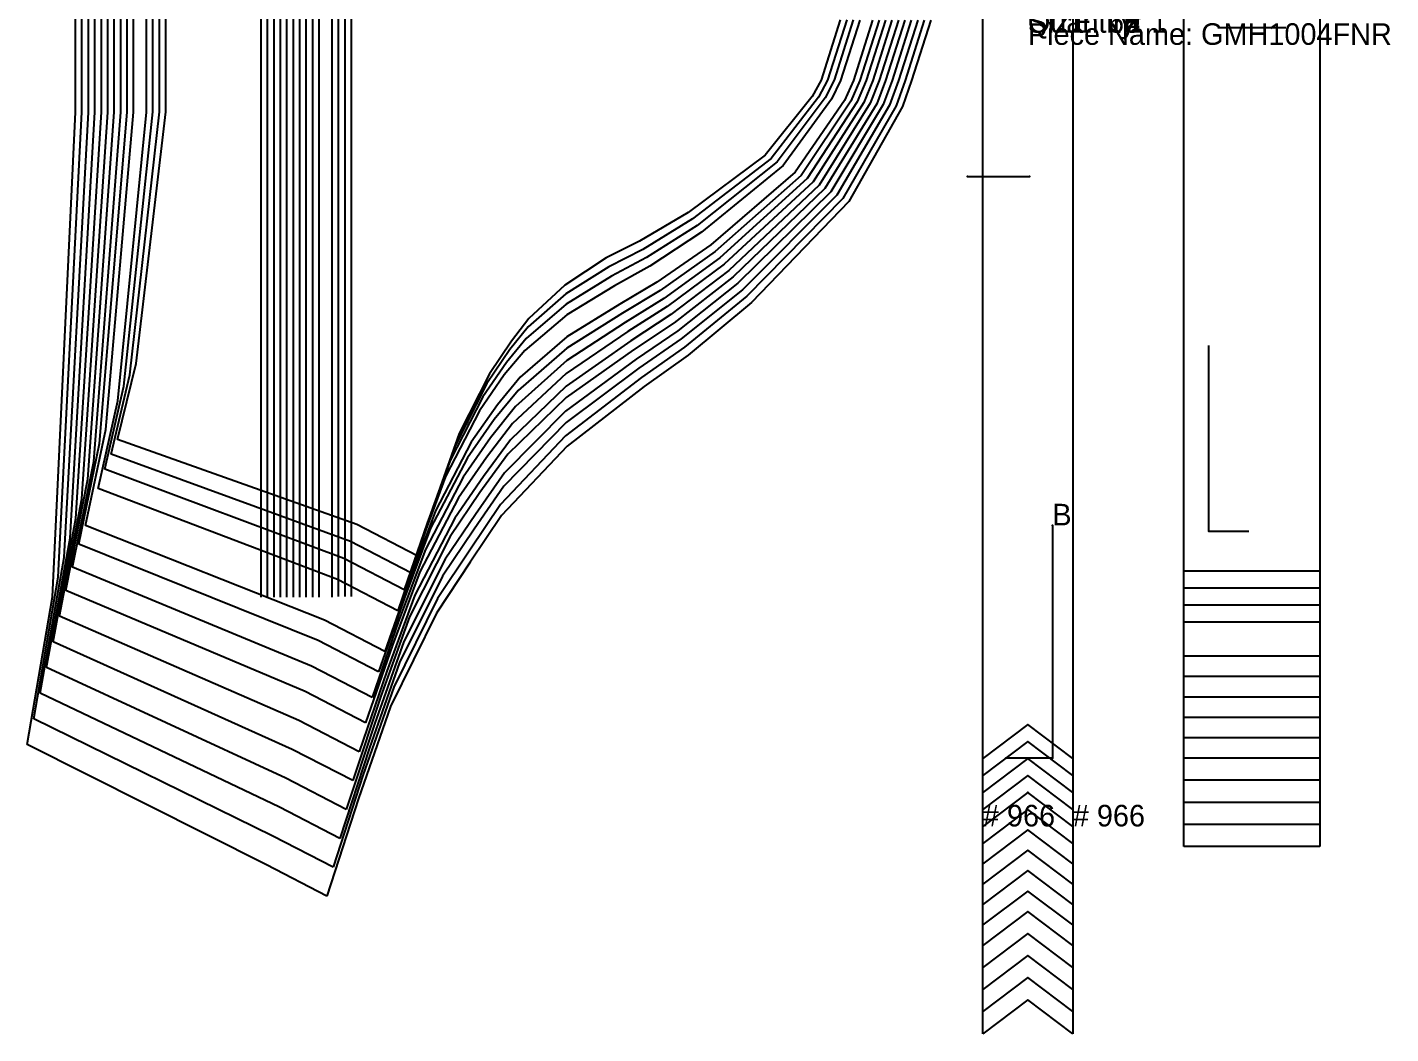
# Model space of a CAD drawing. Extents: x -1.7 to 62.1, y -0.5 to 34.5.
# Drawn here: x 28.53 to 44.33, y -0.52 to 11.14 of the extents above; entities that cross this region are included whole.
import ezdxf

# ---------------------------------------------------------------- set-up
doc = ezdxf.new("R2010")
doc.units = 0

# ---------------------------------------------------------------- blocks, each defined once
blk = doc.blocks.new('GMH1004FSS_42')
at = {"layer": '1'}
for points in [[(37.9532, 11.2308), (37.7306, 10.5313), (37.627, 10.3402), (37.0837, 9.6621), (36.1891, 8.9964), (35.6249, 8.6642), (35.2403, 8.4735), (34.7616, 8.1544), (34.3444, 7.7702), (34.1418, 7.5082), (33.8863, 7.1297), (33.5365, 6.435), (33.2913, 5.7481), (33.0501, 5.0198)], [(29.5784, 6.3691), (29.7924, 7.2494), (30.1375, 10.1647), (30.1375, 12.0998), (30.1375, 12.1846), (30.1375, 12.2257), (30.1375, 14.2863), (29.7932, 17.1923), (29.597, 18.0091)], [(33.0501, 5.0198), (32.3505, 5.3811), (29.5784, 6.3691)]]:
    blk.add_lwpolyline(points, dxfattribs=at)
at = {"layer": '8'}
blk.add_line((32.2845, 19.8263), (32.2845, 4.5465), dxfattribs=at)
blk = doc.blocks.new('GMH1004FSS_44')
at = {"layer": '1'}
for points in [[(38.028, 11.2308), (37.8054, 10.5313), (37.7017, 10.3325), (37.1529, 9.624), (36.2415, 8.9224), (35.6653, 8.5702), (35.2718, 8.3672), (34.7743, 8.0542), (34.3378, 7.6732), (34.1239, 7.4109), (33.856, 7.0176), (33.4884, 6.2953), (33.2299, 5.5807), (32.9753, 4.8229)], [(29.5036, 6.1955), (29.7213, 7.1167), (30.0627, 10.1647), (30.0627, 12.0998), (30.0627, 12.1846), (30.0627, 12.2257), (30.0627, 14.2863), (29.7219, 17.3273), (29.5222, 18.1827)], [(32.9753, 4.8229), (32.2757, 5.1842), (29.5036, 6.1955)]]:
    blk.add_lwpolyline(points, dxfattribs=at)
at = {"layer": '8'}
blk.add_line((32.2097, 19.8263), (32.2097, 4.5465), dxfattribs=at)
blk = doc.blocks.new('GMH1004FSS_46')
at = {"layer": '1'}
for points in [[(38.1028, 11.2308), (37.8802, 10.5313), (37.7765, 10.3248), (37.2221, 9.5859), (36.2939, 8.8485), (35.7056, 8.4765), (35.3033, 8.2609), (34.7757, 7.9344), (34.3121, 7.5358), (34.0842, 7.2606), (33.8091, 6.8608), (33.4307, 6.1257), (33.1637, 5.3978), (32.9005, 4.626)], [(29.4288, 6.0219), (29.6503, 6.9838), (29.9879, 10.1647), (29.9879, 12.0998), (29.9879, 12.1846), (29.9879, 12.2257), (29.9879, 14.2863), (29.6507, 17.4624), (29.4474, 18.3563)], [(32.9005, 4.626), (32.2009, 4.9873), (29.4288, 6.0219)]]:
    blk.add_lwpolyline(points, dxfattribs=at)
at = {"layer": '8'}
blk.add_line((32.1349, 19.8263), (32.1349, 4.5465), dxfattribs=at)
blk = doc.blocks.new('GMH1004FSS_48')
at = {"layer": '1'}
for points in [[(38.1776, 11.225), (37.955, 10.5255), (37.8513, 10.3113), (37.2913, 9.542), (36.3463, 8.7687), (35.7459, 8.3767), (35.3348, 8.1488), (34.7821, 7.8124), (34.2956, 7.4003), (34.0559, 7.1151), (33.7702, 6.7006), (33.3771, 5.9387), (33.0994, 5.1842), (32.8257, 4.3839)], [(29.354, 5.8012), (29.5802, 6.8136), (29.9131, 10.1589), (29.9131, 12.094), (29.9131, 12.1788), (29.9131, 12.2199), (29.9131, 14.2805), (29.5803, 17.6236), (29.3726, 18.5654)], [(32.8257, 4.3839), (32.1261, 4.7452), (29.354, 5.8012)]]:
    blk.add_lwpolyline(points, dxfattribs=at)
at = {"layer": '8'}
blk.add_line((32.0601, 19.8205), (32.0601, 4.5407), dxfattribs=at)
blk = doc.blocks.new('GMH1004FSS_52')
at = {"layer": '1'}
for points in [[(38.3272, 11.225), (38.1046, 10.5255), (38.0008, 10.2958), (37.4296, 9.4658), (36.451, 8.6208), (35.8266, 8.189), (35.3978, 7.9362), (34.7836, 7.5557), (34.2439, 7.091), (33.9787, 6.7705), (33.6772, 6.3371), (33.2614, 5.5397), (32.9668, 4.7496), (32.6761, 3.9116)], [(29.2044, 5.3714), (29.4399, 6.4849), (29.7635, 10.1589), (29.7635, 12.094), (29.7635, 12.1788), (29.7635, 12.2199), (29.7635, 14.2805), (29.4394, 17.9579), (29.223, 18.9952)], [(32.6761, 3.9116), (31.9765, 4.2729), (29.2044, 5.3714)]]:
    blk.add_lwpolyline(points, dxfattribs=at)
at = {"layer": '8'}
blk.add_line((31.9105, 19.8205), (31.9105, 4.5407), dxfattribs=at)
blk = doc.blocks.new('GMH1004FSS_54')
at = {"layer": '1'}
for points in [[(38.402, 11.225), (38.1794, 10.5255), (38.0756, 10.2881), (37.4988, 9.4277), (36.5034, 8.5468), (35.8669, 8.0951), (35.4293, 7.8299), (34.7849, 7.4272), (34.2193, 6.9364), (33.9417, 6.5983), (33.632, 6.1554), (33.2045, 5.3404), (32.9009, 4.5324), (32.6013, 3.6754)], [(29.1296, 5.1565), (29.3698, 6.3205), (29.6887, 10.1589), (29.6887, 12.094), (29.6887, 12.1788), (29.6887, 12.2199), (29.6887, 14.2805), (29.369, 18.125), (29.1482, 19.2101)], [(32.6013, 3.6754), (31.9017, 4.0367), (29.1296, 5.1565)]]:
    blk.add_lwpolyline(points, dxfattribs=at)
at = {"layer": '8'}
blk.add_line((31.8357, 19.8205), (31.8357, 4.5407), dxfattribs=at)
blk = doc.blocks.new('GMH1004FSS_56')
at = {"layer": '1'}
for points in [[(38.4768, 11.225), (38.2542, 10.5255), (38.1504, 10.2804), (37.568, 9.3896), (36.5558, 8.4729), (35.9072, 8.0013), (35.4608, 7.7236), (34.7829, 7.2834), (34.1902, 6.7511), (33.9012, 6.3863), (33.5834, 5.9307), (33.1447, 5.0923), (32.8336, 4.2614), (32.5265, 3.3801)], [(29.0548, 4.8869), (29.3009, 6.1143), (29.6139, 10.1589), (29.6139, 12.094), (29.6139, 12.1788), (29.6139, 12.2199), (29.6139, 14.2805), (29.2997, 18.3348), (29.0734, 19.4797)], [(32.5265, 3.3801), (31.8269, 3.7414), (29.0548, 4.8869)]]:
    blk.add_lwpolyline(points, dxfattribs=at)
at = {"layer": '8'}
blk.add_line((31.7609, 19.8205), (31.7609, 4.5407), dxfattribs=at)
blk = doc.blocks.new('GMH1004FSS_58')
at = {"layer": '1'}
for points in [[(38.5516, 11.225), (38.329, 10.5255), (38.2251, 10.2727), (37.6372, 9.3515), (36.6082, 8.3989), (35.9476, 7.9074), (35.4923, 7.6173), (34.7766, 7.1336), (34.1538, 6.5529), (33.8522, 6.1574), (33.5281, 5.6917), (33.0811, 4.8348), (32.7643, 3.9855), (32.4517, 3.0847)], [(28.98, 4.6173), (29.2319, 5.9081), (29.5391, 10.1589), (29.5391, 12.094), (29.5391, 12.1788), (29.5391, 12.2199), (29.5391, 14.2805), (29.2304, 18.5443), (28.9986, 19.7493)], [(32.4517, 3.0847), (31.7521, 3.446), (28.98, 4.6173)]]:
    blk.add_lwpolyline(points, dxfattribs=at)
at = {"layer": '8'}
blk.add_line((31.6861, 19.8205), (31.6861, 4.5407), dxfattribs=at)
blk = doc.blocks.new('GMH1004FSS_60')
at = {"layer": '1'}
for points in [[(38.6264, 11.225), (38.4038, 10.5255), (38.2999, 10.265), (37.7064, 9.3134), (36.6606, 8.3249), (35.9879, 7.8136), (35.5238, 7.511), (34.777, 6.9868), (34.1302, 6.362), (33.819, 5.9387), (33.4845, 5.4551), (33.0239, 4.5655), (32.6981, 3.6846), (32.3769, 2.7502)], [(28.9052, 4.3201), (29.1636, 5.6808), (29.4643, 10.1589), (29.4643, 12.094), (29.4643, 12.1788), (29.4643, 12.2199), (29.4643, 14.2805), (29.1617, 18.7755), (28.9238, 20.0465)], [(32.3769, 2.7502), (31.6773, 3.1115), (28.9052, 4.3201)]]:
    blk.add_lwpolyline(points, dxfattribs=at)
at = {"layer": '8'}
blk.add_line((31.6113, 19.8205), (31.6113, 4.5407), dxfattribs=at)
blk = doc.blocks.new('GMH1004FSS_62')
at = {"layer": '1'}
for points in [[(38.7012, 11.225), (38.4786, 10.5255), (38.3747, 10.2572), (37.7756, 9.2755), (36.713, 8.2511), (36.0282, 7.7197), (35.5553, 7.4047), (34.7755, 6.8532), (34.1008, 6.1965), (33.7767, 5.7522), (33.4324, 5.245), (32.9602, 4.3137), (32.6286, 3.3926), (32.3021, 2.4156)], [(28.8304, 4.0229), (29.0952, 5.4536), (29.3895, 10.1589), (29.3895, 12.094), (29.3895, 12.1788), (29.3895, 12.2199), (29.3895, 14.2805), (29.093, 19.0066), (28.849, 20.3437)], [(32.3021, 2.4156), (31.6025, 2.7769), (28.8304, 4.0229)]]:
    blk.add_lwpolyline(points, dxfattribs=at)
at = {"layer": '8'}
blk.add_line((31.5365, 19.8205), (31.5365, 4.5407), dxfattribs=at)
blk = doc.blocks.new('GMH1004FSS_64')
at = {"layer": '1'}
for points in [[(38.776, 11.225), (38.5534, 10.5255), (38.4494, 10.2496), (37.8447, 9.2374), (36.7654, 8.177), (36.0685, 7.6259), (35.5868, 7.2983), (34.7674, 6.694), (34.0623, 5.9801), (33.7263, 5.4997), (33.3755, 4.9797), (32.8951, 4.0253), (32.5584, 3.0816), (32.2273, 2.081)], [(28.7556, 3.7257), (29.0269, 5.2261), (29.3147, 10.1589), (29.3147, 12.094), (29.3147, 12.1788), (29.3147, 12.2199), (29.3147, 14.2805), (29.0243, 19.2377), (28.7742, 20.6409)], [(32.2273, 2.081), (31.5277, 2.4423), (28.7556, 3.7257)]]:
    blk.add_lwpolyline(points, dxfattribs=at)
at = {"layer": '8'}
blk.add_line((31.4617, 19.8205), (31.4617, 4.5407), dxfattribs=at)
blk = doc.blocks.new('GMH1004FSS_66')
at = {"layer": '1'}
for points in [[(38.8508, 11.225), (38.6282, 10.5255), (38.5242, 10.2419), (37.9139, 9.1992), (36.8178, 8.103), (36.1089, 7.532), (35.6183, 7.1921), (34.7763, 6.5651), (34.0527, 5.8256), (33.7085, 5.3287), (33.3433, 4.7834), (32.8441, 3.7831), (32.4954, 2.7945), (32.1525, 1.7463)], [(28.6808, 3.4289), (28.9586, 4.9992), (29.2399, 10.1589), (29.2399, 12.094), (29.2399, 12.1788), (29.2399, 12.2199), (29.2399, 14.2805), (28.9555, 19.4685), (28.6994, 20.9377)], [(32.1525, 1.7463), (31.4529, 2.1076), (28.6808, 3.4289)]]:
    blk.add_lwpolyline(points, dxfattribs=at)
at = {"layer": '8'}
blk.add_line((31.3869, 19.8205), (31.3869, 4.5407), dxfattribs=at)
blk = doc.blocks.new('GMH1004FSS_68')
at = {"layer": '1'}
for points in [[(38.9256, 11.225), (38.703, 10.5255), (38.599, 10.2342), (37.9831, 9.1611), (36.8702, 8.0291), (36.1492, 7.4382), (35.6498, 7.0858), (34.7687, 6.4093), (34.0145, 5.6154), (33.6581, 5.0842), (33.2862, 4.5248), (32.7786, 3.4992), (32.425, 2.4859), (32.0777, 1.4118)], [(28.606, 3.1317), (28.8902, 4.7718), (29.1651, 10.1589), (29.1651, 12.094), (29.1651, 12.1788), (29.1651, 12.2199), (29.1651, 14.2805), (28.8868, 19.6996), (28.6246, 21.2349)], [(32.0777, 1.4118), (31.3781, 1.7731), (28.606, 3.1317)]]:
    blk.add_lwpolyline(points, dxfattribs=at)
at = {"layer": '8'}
blk.add_line((31.3121, 19.8205), (31.3121, 4.5407), dxfattribs=at)
blk = doc.blocks.new('GMH1004FSS_70')
at = {"layer": '1'}
for points in [[(39.0004, 11.225), (38.7778, 10.5255), (38.6738, 10.2265), (38.0523, 9.123), (36.9225, 7.9551), (36.1895, 7.3443), (35.6813, 6.9795), (34.7889, 6.2916), (34.0254, 5.4852), (33.6648, 4.9458), (33.2735, 4.3563), (32.7397, 3.2758), (32.368, 2.2086), (32.0029, 1.0772)], [(28.5312, 2.8345), (28.8219, 4.5445), (29.0903, 10.1589), (29.0903, 12.094), (29.0903, 12.1788), (29.0903, 12.2199), (29.0903, 14.2805), (28.8181, 19.9307), (28.5498, 21.5321)], [(32.0029, 1.0772), (31.3033, 1.4385), (28.5312, 2.8345)]]:
    blk.add_lwpolyline(points, dxfattribs=at)
at = {"layer": '8'}
blk.add_line((31.2373, 19.8205), (31.2373, 4.5407), dxfattribs=at)
blk = doc.blocks.new('GMH1004FNR_42')
at = {"layer": '1'}
for points in [[(39.6058, 2.672), (39.6058, 19.2068)], [(40.6478, 19.2068), (40.6478, 2.672)], [(40.6478, 2.672), (40.1268, 3.0657), (39.6058, 2.672)]]:
    blk.add_lwpolyline(points, dxfattribs=at)
at = {"layer": '5'}
blk.add_line((39.4271, 9.4142), (40.1462, 9.4142), dxfattribs=at)
at = {"layer": '7'}
blk.add_line((39.4271, 9.4142), (40.1462, 9.4142), dxfattribs=at)
at = {"layer": '8'}
blk.add_lwpolyline([(40.4106, 5.3722), (40.4106, 2.6748), (39.8711, 2.6748)], dxfattribs=at)
at = {"layer": '1'}
for s, p in [('SIZE: 42', (40.1268, 11.0794)), ('Piece Name: GMH1004FNR', (40.1268, 10.9394))]:
    blk.add_text(s, height=0.25, dxfattribs=at).set_placement(p)
blk = doc.blocks.new('GMH1004FNR_44')
at = {"layer": '1'}
for points in [[(39.6058, 2.4751), (39.6058, 19.4037)], [(40.6478, 19.4037), (40.6478, 2.4751)], [(40.6478, 2.4751), (40.1268, 2.8688), (39.6058, 2.4751)]]:
    blk.add_lwpolyline(points, dxfattribs=at)
at = {"layer": '5'}
blk.add_line((39.4271, 9.4142), (40.1462, 9.4142), dxfattribs=at)
at = {"layer": '7'}
blk.add_line((39.4271, 9.4142), (40.1462, 9.4142), dxfattribs=at)
at = {"layer": '8'}
blk.add_lwpolyline([(40.4106, 5.3722), (40.4106, 2.6748), (39.8711, 2.6748)], dxfattribs=at)
at = {"layer": '1'}
for s, p in [('SIZE: 44', (40.1268, 11.0794)), ('Piece Name: GMH1004FNR', (40.1268, 10.9394))]:
    blk.add_text(s, height=0.25, dxfattribs=at).set_placement(p)
blk = doc.blocks.new('GMH1004FNR_46')
at = {"layer": '1'}
for points in [[(39.6058, 2.2782), (39.6058, 19.6006)], [(40.6478, 19.6006), (40.6478, 2.2782)], [(40.6478, 2.2782), (40.1268, 2.6719), (39.6058, 2.2782)]]:
    blk.add_lwpolyline(points, dxfattribs=at)
at = {"layer": '5'}
blk.add_line((39.4271, 9.4142), (40.1462, 9.4142), dxfattribs=at)
at = {"layer": '7'}
blk.add_line((39.4271, 9.4142), (40.1462, 9.4142), dxfattribs=at)
at = {"layer": '8'}
blk.add_lwpolyline([(40.4106, 5.3722), (40.4106, 2.6748), (39.8711, 2.6748)], dxfattribs=at)
at = {"layer": '1'}
for s, p in [('SIZE: 46', (40.1268, 11.0794)), ('Piece Name: GMH1004FNR', (40.1268, 10.9394))]:
    blk.add_text(s, height=0.25, dxfattribs=at).set_placement(p)
blk = doc.blocks.new('GMH1004FNR_48')
at = {"layer": '1'}
for points in [[(39.6058, 2.0813), (39.6058, 19.7975)], [(40.6478, 19.7975), (40.6478, 2.0813)], [(40.6478, 2.0813), (40.1268, 2.475), (39.6058, 2.0813)]]:
    blk.add_lwpolyline(points, dxfattribs=at)
at = {"layer": '5'}
blk.add_line((39.4271, 9.4142), (40.1462, 9.4142), dxfattribs=at)
at = {"layer": '7'}
blk.add_line((39.4271, 9.4142), (40.1462, 9.4142), dxfattribs=at)
at = {"layer": '8'}
blk.add_lwpolyline([(40.4106, 5.3722), (40.4106, 2.6748), (39.8711, 2.6748)], dxfattribs=at)
at = {"layer": '1'}
for s, p in [('SIZE: 48', (40.1268, 11.0794)), ('Piece Name: GMH1004FNR', (40.1268, 10.9394))]:
    blk.add_text(s, height=0.25, dxfattribs=at).set_placement(p)
blk = doc.blocks.new('GMH1004FNR_50')
at = {"layer": '1'}
for points in [[(39.6058, 1.8844), (39.6058, 19.9944)], [(40.6478, 19.9944), (40.6478, 1.8844)], [(40.6478, 1.8844), (40.1268, 2.2781), (39.6058, 1.8844)]]:
    blk.add_lwpolyline(points, dxfattribs=at)
at = {"layer": '2'}
for p in [(39.4271, 9.4142), (40.1462, 9.4142), (40.4106, 5.3722), (39.8711, 2.6748), (40.4106, 2.6748), (40.1268, 2.2781), (39.6058, 1.8844), (39.6058, 1.8844), (40.6478, 1.8844), (40.6478, 1.8844)]:
    blk.add_point(p, dxfattribs=at)
at = {"layer": '5'}
blk.add_line((39.4271, 9.4142), (40.1462, 9.4142), dxfattribs=at)
at = {"layer": '7'}
blk.add_line((39.4271, 9.4142), (40.1462, 9.4142), dxfattribs=at)
at = {"layer": '8'}
blk.add_lwpolyline([(40.4106, 5.3722), (40.4106, 2.6748), (39.8711, 2.6748)], dxfattribs=at)
at = {"layer": '1'}
for s, p in [('Quantity: 1', (40.1268, 11.0794)), ('Piece Name: GMH1004FNR', (40.1268, 10.9394))]:
    blk.add_text(s, height=0.25, dxfattribs=at).set_placement(p)
at = {"layer": '2'}
for p in [(39.6058, 1.8844), (39.6058, 1.8844), (40.6478, 1.8844), (40.6478, 1.8844)]:
    blk.add_text('# 966', height=0.25, dxfattribs=at).set_placement(p)
at = {"layer": '8'}
blk.add_text('B', height=0.25, dxfattribs=at).set_placement((40.4106, 5.3722))
blk = doc.blocks.new('GMH1004FNR_52')
at = {"layer": '1'}
for points in [[(39.6058, 1.6875), (39.6058, 20.1913)], [(40.6478, 20.1913), (40.6478, 1.6875)], [(40.6478, 1.6875), (40.1268, 2.0812), (39.6058, 1.6875)]]:
    blk.add_lwpolyline(points, dxfattribs=at)
at = {"layer": '5'}
blk.add_line((39.4271, 9.4142), (40.1462, 9.4142), dxfattribs=at)
at = {"layer": '7'}
blk.add_line((39.4271, 9.4142), (40.1462, 9.4142), dxfattribs=at)
at = {"layer": '8'}
blk.add_lwpolyline([(40.4106, 5.3722), (40.4106, 2.6748), (39.8711, 2.6748)], dxfattribs=at)
at = {"layer": '1'}
for s, p in [('SIZE: 52', (40.1268, 11.0794)), ('Piece Name: GMH1004FNR', (40.1268, 10.9394))]:
    blk.add_text(s, height=0.25, dxfattribs=at).set_placement(p)
blk = doc.blocks.new('GMH1004FNR_54')
at = {"layer": '1'}
for points in [[(39.6058, 1.4513), (39.6058, 20.4275)], [(40.6478, 20.4275), (40.6478, 1.4513)], [(40.6478, 1.4513), (40.1268, 1.845), (39.6058, 1.4513)]]:
    blk.add_lwpolyline(points, dxfattribs=at)
at = {"layer": '5'}
blk.add_line((39.4271, 9.4142), (40.1462, 9.4142), dxfattribs=at)
at = {"layer": '7'}
blk.add_line((39.4271, 9.4142), (40.1462, 9.4142), dxfattribs=at)
at = {"layer": '8'}
blk.add_lwpolyline([(40.4106, 5.3722), (40.4106, 2.6748), (39.8711, 2.6748)], dxfattribs=at)
at = {"layer": '1'}
for s, p in [('SIZE: 54', (40.1268, 11.0794)), ('Piece Name: GMH1004FNR', (40.1268, 10.9394))]:
    blk.add_text(s, height=0.25, dxfattribs=at).set_placement(p)
blk = doc.blocks.new('GMH1004FNR_56')
at = {"layer": '1'}
for points in [[(39.6058, 1.2151), (39.6058, 20.6637)], [(40.6478, 20.6637), (40.6478, 1.2151)], [(40.6478, 1.2151), (40.1268, 1.6088), (39.6058, 1.2151)]]:
    blk.add_lwpolyline(points, dxfattribs=at)
at = {"layer": '5'}
blk.add_line((39.4271, 9.4142), (40.1462, 9.4142), dxfattribs=at)
at = {"layer": '7'}
blk.add_line((39.4271, 9.4142), (40.1462, 9.4142), dxfattribs=at)
at = {"layer": '8'}
blk.add_lwpolyline([(40.4106, 5.3722), (40.4106, 2.6748), (39.8711, 2.6748)], dxfattribs=at)
at = {"layer": '1'}
for s, p in [('SIZE: 56', (40.1268, 11.0794)), ('Piece Name: GMH1004FNR', (40.1268, 10.9394))]:
    blk.add_text(s, height=0.25, dxfattribs=at).set_placement(p)
blk = doc.blocks.new('GMH1004FNR_58')
at = {"layer": '1'}
for points in [[(39.6058, 0.9789), (39.6058, 20.8999)], [(40.6478, 20.8999), (40.6478, 0.9789)], [(40.6478, 0.9789), (40.1268, 1.3726), (39.6058, 0.9789)]]:
    blk.add_lwpolyline(points, dxfattribs=at)
at = {"layer": '5'}
blk.add_line((39.4271, 9.4142), (40.1462, 9.4142), dxfattribs=at)
at = {"layer": '7'}
blk.add_line((39.4271, 9.4142), (40.1462, 9.4142), dxfattribs=at)
at = {"layer": '8'}
blk.add_lwpolyline([(40.4106, 5.3722), (40.4106, 2.6748), (39.8711, 2.6748)], dxfattribs=at)
at = {"layer": '1'}
for s, p in [('SIZE: 58', (40.1268, 11.0794)), ('Piece Name: GMH1004FNR', (40.1268, 10.9394))]:
    blk.add_text(s, height=0.25, dxfattribs=at).set_placement(p)
blk = doc.blocks.new('GMH1004FNR_60')
at = {"layer": '1'}
for points in [[(39.6058, 0.7427), (39.6058, 21.1361)], [(40.6478, 21.1361), (40.6478, 0.7427)], [(40.6478, 0.7427), (40.1268, 1.1364), (39.6058, 0.7427)]]:
    blk.add_lwpolyline(points, dxfattribs=at)
at = {"layer": '5'}
blk.add_line((39.4271, 9.4142), (40.1462, 9.4142), dxfattribs=at)
at = {"layer": '7'}
blk.add_line((39.4271, 9.4142), (40.1462, 9.4142), dxfattribs=at)
at = {"layer": '8'}
blk.add_lwpolyline([(40.4106, 5.3722), (40.4106, 2.6748), (39.8711, 2.6748)], dxfattribs=at)
at = {"layer": '1'}
for s, p in [('SIZE: 60', (40.1268, 11.0794)), ('Piece Name: GMH1004FNR', (40.1268, 10.9394))]:
    blk.add_text(s, height=0.25, dxfattribs=at).set_placement(p)
blk = doc.blocks.new('GMH1004FNR_62')
at = {"layer": '1'}
for points in [[(39.6058, 0.5065), (39.6058, 21.3723)], [(40.6478, 21.3723), (40.6478, 0.5065)], [(40.6478, 0.5065), (40.1268, 0.9002), (39.6058, 0.5065)]]:
    blk.add_lwpolyline(points, dxfattribs=at)
at = {"layer": '5'}
blk.add_line((39.4271, 9.4142), (40.1462, 9.4142), dxfattribs=at)
at = {"layer": '7'}
blk.add_line((39.4271, 9.4142), (40.1462, 9.4142), dxfattribs=at)
at = {"layer": '8'}
blk.add_lwpolyline([(40.4106, 5.3722), (40.4106, 2.6748), (39.8711, 2.6748)], dxfattribs=at)
at = {"layer": '1'}
for s, p in [('SIZE: 62', (40.1268, 11.0794)), ('Piece Name: GMH1004FNR', (40.1268, 10.9394))]:
    blk.add_text(s, height=0.25, dxfattribs=at).set_placement(p)
blk = doc.blocks.new('GMH1004FNR_64')
at = {"layer": '1'}
for points in [[(39.6058, 0.2506), (39.6058, 21.6282)], [(40.6478, 21.6282), (40.6478, 0.2506)], [(40.6478, 0.2506), (40.1268, 0.6443), (39.6058, 0.2506)]]:
    blk.add_lwpolyline(points, dxfattribs=at)
at = {"layer": '5'}
blk.add_line((39.4271, 9.4142), (40.1462, 9.4142), dxfattribs=at)
at = {"layer": '7'}
blk.add_line((39.4271, 9.4142), (40.1462, 9.4142), dxfattribs=at)
at = {"layer": '8'}
blk.add_lwpolyline([(40.4106, 5.3722), (40.4106, 2.6748), (39.8711, 2.6748)], dxfattribs=at)
at = {"layer": '1'}
for s, p in [('SIZE: 64', (40.1268, 11.0794)), ('Piece Name: GMH1004FNR', (40.1268, 10.9394))]:
    blk.add_text(s, height=0.25, dxfattribs=at).set_placement(p)
blk = doc.blocks.new('GMH1004FNR_66')
at = {"layer": '1'}
for points in [[(39.6058, -0.0053), (39.6058, 21.8841)], [(40.6478, 21.8841), (40.6478, -0.0053)], [(40.6478, -0.0053), (40.1268, 0.3884), (39.6058, -0.0053)]]:
    blk.add_lwpolyline(points, dxfattribs=at)
at = {"layer": '5'}
blk.add_line((39.4271, 9.4142), (40.1462, 9.4142), dxfattribs=at)
at = {"layer": '7'}
blk.add_line((39.4271, 9.4142), (40.1462, 9.4142), dxfattribs=at)
at = {"layer": '8'}
blk.add_lwpolyline([(40.4106, 5.3722), (40.4106, 2.6748), (39.8711, 2.6748)], dxfattribs=at)
at = {"layer": '1'}
for s, p in [('SIZE: 66', (40.1268, 11.0794)), ('Piece Name: GMH1004FNR', (40.1268, 10.9394))]:
    blk.add_text(s, height=0.25, dxfattribs=at).set_placement(p)
blk = doc.blocks.new('GMH1004FNR_68')
at = {"layer": '1'}
for points in [[(39.6058, -0.2612), (39.6058, 22.14)], [(40.6478, 22.14), (40.6478, -0.2612)], [(40.6478, -0.2612), (40.1268, 0.1325), (39.6058, -0.2612)]]:
    blk.add_lwpolyline(points, dxfattribs=at)
at = {"layer": '5'}
blk.add_line((39.4271, 9.4142), (40.1462, 9.4142), dxfattribs=at)
at = {"layer": '7'}
blk.add_line((39.4271, 9.4142), (40.1462, 9.4142), dxfattribs=at)
at = {"layer": '8'}
blk.add_lwpolyline([(40.4106, 5.3722), (40.4106, 2.6748), (39.8711, 2.6748)], dxfattribs=at)
at = {"layer": '1'}
for s, p in [('SIZE: 68', (40.1268, 11.0794)), ('Piece Name: GMH1004FNR', (40.1268, 10.9394))]:
    blk.add_text(s, height=0.25, dxfattribs=at).set_placement(p)
blk = doc.blocks.new('GMH1004FNR_70')
at = {"layer": '1'}
for points in [[(39.6058, -0.5171), (39.6058, 22.3959)], [(40.6478, 22.3959), (40.6478, -0.5171)], [(40.6478, -0.5171), (40.1268, -0.1234), (39.6058, -0.5171)]]:
    blk.add_lwpolyline(points, dxfattribs=at)
at = {"layer": '5'}
blk.add_line((39.4271, 9.4142), (40.1462, 9.4142), dxfattribs=at)
at = {"layer": '7'}
blk.add_line((39.4271, 9.4142), (40.1462, 9.4142), dxfattribs=at)
at = {"layer": '8'}
blk.add_lwpolyline([(40.4106, 5.3722), (40.4106, 2.6748), (39.8711, 2.6748)], dxfattribs=at)
at = {"layer": '1'}
for s, p in [('SIZE: 70', (40.1268, 11.0794)), ('Piece Name: GMH1004FNR', (40.1268, 10.9394))]:
    blk.add_text(s, height=0.25, dxfattribs=at).set_placement(p)
blk = doc.blocks.new('GMH1004FRN_42')
at = {"layer": '1'}
for points in [[(41.9351, 4.8406), (41.9351, 19.604)], [(43.5099, 19.604), (43.5099, 4.8406)], [(43.5099, 4.8406), (42.7225, 4.8406), (41.9351, 4.8406)]]:
    blk.add_lwpolyline(points, dxfattribs=at)
at = {"layer": '5'}
blk.add_line((42.3288, 11.1396), (43.1162, 11.1396), dxfattribs=at)
at = {"layer": '7'}
blk.add_line((42.3288, 11.1396), (43.1162, 11.1396), dxfattribs=at)
at = {"layer": '8'}
blk.add_lwpolyline([(42.6877, 5.3033), (42.2223, 5.3033), (42.2223, 7.4564)], dxfattribs=at)
blk = doc.blocks.new('GMH1004FRN_44')
at = {"layer": '1'}
for points in [[(41.9351, 4.6437), (41.9351, 19.8009)], [(43.5099, 19.8009), (43.5099, 4.6437)], [(43.5099, 4.6437), (42.7225, 4.6437), (41.9351, 4.6437)]]:
    blk.add_lwpolyline(points, dxfattribs=at)
at = {"layer": '5'}
blk.add_line((42.3288, 11.1396), (43.1162, 11.1396), dxfattribs=at)
at = {"layer": '7'}
blk.add_line((42.3288, 11.1396), (43.1162, 11.1396), dxfattribs=at)
at = {"layer": '8'}
blk.add_lwpolyline([(42.6877, 5.3033), (42.2223, 5.3033), (42.2223, 7.4564)], dxfattribs=at)
blk = doc.blocks.new('GMH1004FRN_46')
at = {"layer": '1'}
for points in [[(41.9351, 4.4468), (41.9351, 19.9978)], [(43.5099, 19.9978), (43.5099, 4.4468)], [(43.5099, 4.4468), (42.7225, 4.4468), (41.9351, 4.4468)]]:
    blk.add_lwpolyline(points, dxfattribs=at)
at = {"layer": '5'}
blk.add_line((42.3288, 11.1396), (43.1162, 11.1396), dxfattribs=at)
at = {"layer": '7'}
blk.add_line((42.3288, 11.1396), (43.1162, 11.1396), dxfattribs=at)
at = {"layer": '8'}
blk.add_lwpolyline([(42.6877, 5.3033), (42.2223, 5.3033), (42.2223, 7.4564)], dxfattribs=at)
blk = doc.blocks.new('GMH1004FRN_48')
at = {"layer": '1'}
for points in [[(41.9351, 4.2499), (41.9351, 20.1947)], [(43.5099, 20.1947), (43.5099, 4.2499)], [(43.5099, 4.2499), (42.7225, 4.2499), (41.9351, 4.2499)]]:
    blk.add_lwpolyline(points, dxfattribs=at)
at = {"layer": '5'}
blk.add_line((42.3288, 11.1396), (43.1162, 11.1396), dxfattribs=at)
at = {"layer": '7'}
blk.add_line((42.3288, 11.1396), (43.1162, 11.1396), dxfattribs=at)
at = {"layer": '8'}
blk.add_lwpolyline([(42.6877, 5.3033), (42.2223, 5.3033), (42.2223, 7.4564)], dxfattribs=at)
blk = doc.blocks.new('GMH1004FRN_52')
at = {"layer": '1'}
for points in [[(41.9351, 3.8561), (41.9351, 20.5885)], [(43.5099, 20.5885), (43.5099, 3.8561)], [(43.5099, 3.8561), (42.7225, 3.8561), (41.9351, 3.8561)]]:
    blk.add_lwpolyline(points, dxfattribs=at)
at = {"layer": '5'}
blk.add_line((42.3288, 11.1396), (43.1162, 11.1396), dxfattribs=at)
at = {"layer": '7'}
blk.add_line((42.3288, 11.1396), (43.1162, 11.1396), dxfattribs=at)
at = {"layer": '8'}
blk.add_lwpolyline([(42.6877, 5.3033), (42.2223, 5.3033), (42.2223, 7.4564)], dxfattribs=at)
blk = doc.blocks.new('GMH1004FRN_54')
at = {"layer": '1'}
for points in [[(41.9351, 3.6199), (41.9351, 20.8247)], [(43.5099, 20.8247), (43.5099, 3.6199)], [(43.5099, 3.6199), (42.7225, 3.6199), (41.9351, 3.6199)]]:
    blk.add_lwpolyline(points, dxfattribs=at)
at = {"layer": '5'}
blk.add_line((42.3288, 11.1396), (43.1162, 11.1396), dxfattribs=at)
at = {"layer": '7'}
blk.add_line((42.3288, 11.1396), (43.1162, 11.1396), dxfattribs=at)
at = {"layer": '8'}
blk.add_lwpolyline([(42.6877, 5.3033), (42.2223, 5.3033), (42.2223, 7.4564)], dxfattribs=at)
blk = doc.blocks.new('GMH1004FRN_56')
at = {"layer": '1'}
for points in [[(41.9351, 3.3837), (41.9351, 21.0609)], [(43.5099, 21.0609), (43.5099, 3.3837)], [(43.5099, 3.3837), (42.7225, 3.3837), (41.9351, 3.3837)]]:
    blk.add_lwpolyline(points, dxfattribs=at)
at = {"layer": '5'}
blk.add_line((42.3288, 11.1396), (43.1162, 11.1396), dxfattribs=at)
at = {"layer": '7'}
blk.add_line((42.3288, 11.1396), (43.1162, 11.1396), dxfattribs=at)
at = {"layer": '8'}
blk.add_lwpolyline([(42.6877, 5.3033), (42.2223, 5.3033), (42.2223, 7.4564)], dxfattribs=at)
blk = doc.blocks.new('GMH1004FRN_58')
at = {"layer": '1'}
for points in [[(41.9351, 3.1475), (41.9351, 21.2971)], [(43.5099, 21.2971), (43.5099, 3.1475)], [(43.5099, 3.1475), (42.7225, 3.1475), (41.9351, 3.1475)]]:
    blk.add_lwpolyline(points, dxfattribs=at)
at = {"layer": '5'}
blk.add_line((42.3288, 11.1396), (43.1162, 11.1396), dxfattribs=at)
at = {"layer": '7'}
blk.add_line((42.3288, 11.1396), (43.1162, 11.1396), dxfattribs=at)
at = {"layer": '8'}
blk.add_lwpolyline([(42.6877, 5.3033), (42.2223, 5.3033), (42.2223, 7.4564)], dxfattribs=at)
blk = doc.blocks.new('GMH1004FRN_60')
at = {"layer": '1'}
for points in [[(41.9351, 2.9113), (41.9351, 21.5333)], [(43.5099, 21.5333), (43.5099, 2.9113)], [(43.5099, 2.9113), (42.7225, 2.9113), (41.9351, 2.9113)]]:
    blk.add_lwpolyline(points, dxfattribs=at)
at = {"layer": '5'}
blk.add_line((42.3288, 11.1396), (43.1162, 11.1396), dxfattribs=at)
at = {"layer": '7'}
blk.add_line((42.3288, 11.1396), (43.1162, 11.1396), dxfattribs=at)
at = {"layer": '8'}
blk.add_lwpolyline([(42.6877, 5.3033), (42.2223, 5.3033), (42.2223, 7.4564)], dxfattribs=at)
blk = doc.blocks.new('GMH1004FRN_62')
at = {"layer": '1'}
for points in [[(41.9351, 2.6751), (41.9351, 21.7695)], [(43.5099, 21.7695), (43.5099, 2.6751)], [(43.5099, 2.6751), (42.7225, 2.6751), (41.9351, 2.6751)]]:
    blk.add_lwpolyline(points, dxfattribs=at)
at = {"layer": '5'}
blk.add_line((42.3288, 11.1396), (43.1162, 11.1396), dxfattribs=at)
at = {"layer": '7'}
blk.add_line((42.3288, 11.1396), (43.1162, 11.1396), dxfattribs=at)
at = {"layer": '8'}
blk.add_lwpolyline([(42.6877, 5.3033), (42.2223, 5.3033), (42.2223, 7.4564)], dxfattribs=at)
blk = doc.blocks.new('GMH1004FRN_64')
at = {"layer": '1'}
for points in [[(41.9351, 2.4192), (41.9351, 22.0254)], [(43.5099, 22.0254), (43.5099, 2.4192)], [(43.5099, 2.4192), (42.7225, 2.4192), (41.9351, 2.4192)]]:
    blk.add_lwpolyline(points, dxfattribs=at)
at = {"layer": '5'}
blk.add_line((42.3288, 11.1396), (43.1162, 11.1396), dxfattribs=at)
at = {"layer": '7'}
blk.add_line((42.3288, 11.1396), (43.1162, 11.1396), dxfattribs=at)
at = {"layer": '8'}
blk.add_lwpolyline([(42.6877, 5.3033), (42.2223, 5.3033), (42.2223, 7.4564)], dxfattribs=at)
blk = doc.blocks.new('GMH1004FRN_66')
at = {"layer": '1'}
for points in [[(41.9351, 2.1633), (41.9351, 22.2813)], [(43.5099, 22.2813), (43.5099, 2.1633)], [(43.5099, 2.1633), (42.7225, 2.1633), (41.9351, 2.1633)]]:
    blk.add_lwpolyline(points, dxfattribs=at)
at = {"layer": '5'}
blk.add_line((42.3288, 11.1396), (43.1162, 11.1396), dxfattribs=at)
at = {"layer": '7'}
blk.add_line((42.3288, 11.1396), (43.1162, 11.1396), dxfattribs=at)
at = {"layer": '8'}
blk.add_lwpolyline([(42.6877, 5.3033), (42.2223, 5.3033), (42.2223, 7.4564)], dxfattribs=at)
blk = doc.blocks.new('GMH1004FRN_68')
at = {"layer": '1'}
for points in [[(41.9351, 1.9074), (41.9351, 22.5372)], [(43.5099, 22.5372), (43.5099, 1.9074)], [(43.5099, 1.9074), (42.7225, 1.9074), (41.9351, 1.9074)]]:
    blk.add_lwpolyline(points, dxfattribs=at)
at = {"layer": '5'}
blk.add_line((42.3288, 11.1396), (43.1162, 11.1396), dxfattribs=at)
at = {"layer": '7'}
blk.add_line((42.3288, 11.1396), (43.1162, 11.1396), dxfattribs=at)
at = {"layer": '8'}
blk.add_lwpolyline([(42.6877, 5.3033), (42.2223, 5.3033), (42.2223, 7.4564)], dxfattribs=at)
blk = doc.blocks.new('GMH1004FRN_70')
at = {"layer": '1'}
for points in [[(41.9351, 1.6515), (41.9351, 22.7931)], [(43.5099, 22.7931), (43.5099, 1.6515)], [(43.5099, 1.6515), (42.7225, 1.6515), (41.9351, 1.6515)]]:
    blk.add_lwpolyline(points, dxfattribs=at)
at = {"layer": '5'}
blk.add_line((42.3288, 11.1396), (43.1162, 11.1396), dxfattribs=at)
at = {"layer": '7'}
blk.add_line((42.3288, 11.1396), (43.1162, 11.1396), dxfattribs=at)
at = {"layer": '8'}
blk.add_lwpolyline([(42.6877, 5.3033), (42.2223, 5.3033), (42.2223, 7.4564)], dxfattribs=at)

msp = doc.modelspace()

# ---------------------------------------------------------------- block references
at = {"layer": '1'}
for name in ['GMH1004FSS_70', 'GMH1004FSS_68', 'GMH1004FRN_70', 'GMH1004FSS_66', 'GMH1004FRN_68', 'GMH1004FSS_64', 'GMH1004FNR_70', 'GMH1004FRN_66', 'GMH1004FNR_68', 'GMH1004FRN_64', 'GMH1004FSS_62', 'GMH1004FNR_66', 'GMH1004FRN_62', 'GMH1004FSS_60', 'GMH1004FNR_64', 'GMH1004FRN_60', 'GMH1004FNR_62', 'GMH1004FSS_58', 'GMH1004FRN_58', 'GMH1004FNR_60', 'GMH1004FRN_56', 'GMH1004FSS_56', 'GMH1004FNR_58', 'GMH1004FRN_54', 'GMH1004FSS_54', 'GMH1004FNR_56', 'GMH1004FRN_52', 'GMH1004FSS_52', 'GMH1004FNR_54', 'GMH1004FNR_50', 'GMH1004FNR_52', 'GMH1004FRN_48', 'GMH1004FSS_48', 'GMH1004FRN_46', 'GMH1004FSS_46', 'GMH1004FSS_44', 'GMH1004FSS_42', 'GMH1004FNR_48', 'GMH1004FRN_44', 'GMH1004FNR_46', 'GMH1004FRN_42', 'GMH1004FNR_44', 'GMH1004FNR_42']:
    msp.add_blockref(name, (0, 0), dxfattribs=at)

doc.saveas('drawing.dxf')
